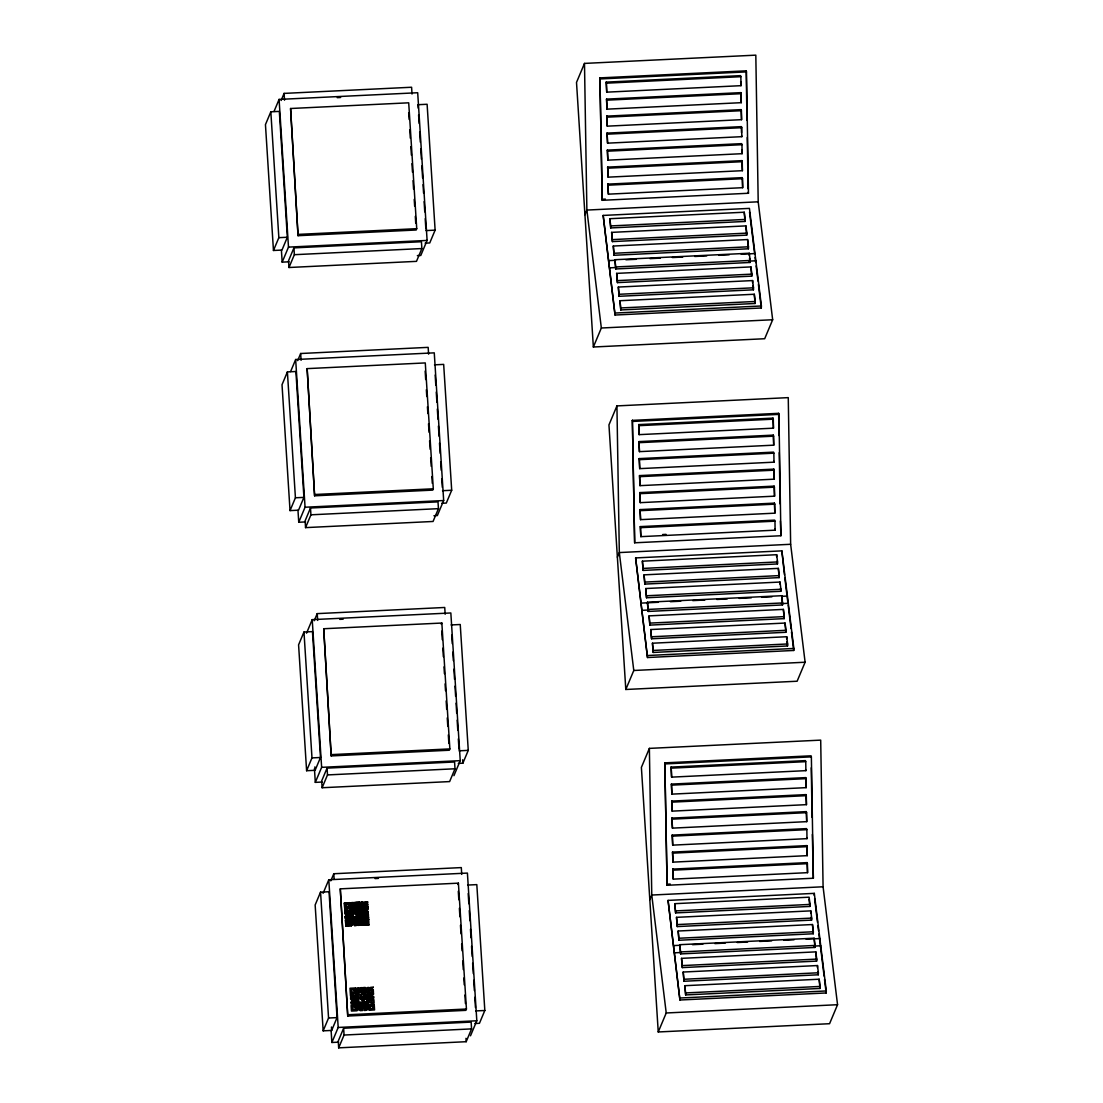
<?xml version="1.0" encoding="UTF-8"?>
<svg xmlns="http://www.w3.org/2000/svg" width="1103" height="1103" viewBox="0 0 1103 1103"><rect width="100%" height="100%" fill="white"/><g stroke="black" fill="none" stroke-linecap="round" stroke-linejoin="round"><path stroke-width="1.5" d="M603.176 215.43L615.047 315.031L761.291 307.985L761.401 305.972L749.433 208.384L603.176 215.43L615.047 315.031M609.945 218.697L610.731 227.935L745.008 221.455L745.118 219.442L744.235 212.217L609.945 218.697L610.731 227.935M611.627 232.375L612.413 241.598L746.69 235.132L746.8 233.119L745.904 225.894L611.627 232.375L612.413 241.598M613.296 246.038L614.081 255.276L748.372 248.795L748.468 246.796L747.586 239.558L613.296 246.038L614.081 255.276M614.978 259.715L615.764 268.953L750.04 262.473L750.15 260.46L749.268 253.235L614.978 259.715L615.764 268.953M616.66 273.379L617.432 282.616L751.722 276.136L751.819 274.137L750.936 266.912L616.66 273.379L617.432 282.616M618.328 287.056L619.114 296.293L753.404 289.813L753.501 287.8L752.618 280.576L618.328 287.056L619.114 296.293M620.01 300.719L620.796 309.957L755.072 303.49L755.183 301.477L754.287 294.253L620.01 300.719L620.796 309.957M635.618 557.925L647.489 657.526L793.733 650.467L793.843 648.467L781.862 550.866L635.618 557.925L647.489 657.526M642.387 561.179L643.173 570.416L777.45 563.95L777.56 561.937L776.677 554.712L642.387 561.179L643.173 570.416M644.069 574.856L644.841 584.094L779.132 577.614L779.228 575.601L778.346 568.376L644.069 574.856L644.841 584.094M645.738 588.533L646.523 597.757L780.814 591.291L780.91 589.278L780.028 582.053L645.738 588.533L646.523 597.757M647.42 602.197L648.206 611.434L782.482 604.954L782.592 602.941L781.696 595.717L647.42 602.197L648.206 611.434M649.088 615.874L649.874 625.111L784.164 618.631L784.261 616.618L783.378 609.394L649.088 615.874L649.874 625.111M650.77 629.537L651.556 638.775L785.832 632.295L785.943 630.296L785.06 623.057L650.77 629.537L651.556 638.775M652.452 643.214L653.238 652.452L787.514 645.972L787.625 643.959L786.729 636.734L652.452 643.214L653.238 652.452M668.06 900.406L679.931 1000.007L826.175 992.962L826.285 990.949L814.304 893.361L668.06 900.406L679.931 1000.007M674.829 903.674L675.615 912.912L809.892 906.432L810.002 904.419L809.119 897.194L674.829 903.674L675.615 912.912M676.511 917.338L677.283 926.575L811.574 920.109L811.67 918.096L810.788 910.871L676.511 917.338L677.283 926.575M678.18 931.015L678.965 940.252L813.256 933.772L813.352 931.759L812.47 924.535L678.18 931.015L678.965 940.252M679.862 944.678L680.648 953.916L814.924 947.449L815.034 945.436L814.138 938.212L679.862 944.678L680.648 953.916M681.53 958.355L682.316 967.593L816.606 961.113L816.703 959.1L815.82 951.875L681.53 958.355L682.316 967.593M683.212 972.033L683.998 981.256L818.274 974.79L818.385 972.777L817.502 965.552L683.212 972.033L683.998 981.256M684.894 985.696L685.666 994.934L819.956 988.453L820.053 986.44L819.171 979.216L684.894 985.696L685.666 994.934M744.235 212.217L745.008 221.455M745.904 225.894L746.69 235.132M747.586 239.558L748.372 248.795M749.158 255.248L749.268 253.235M750.936 266.912L751.722 276.136M752.508 282.589L752.618 280.576M754.287 294.253L755.072 303.49M776.567 556.725L776.677 554.712M778.346 568.376L779.132 577.614M779.918 584.066L780.028 582.053M781.862 550.866L784.454 574.746M781.696 595.717L782.482 604.954M783.378 609.394L784.164 618.631M785.06 623.057L785.832 632.295M786.632 638.747L786.729 636.734M810.691 912.884L810.788 910.871M812.47 924.535L813.256 933.772M814.207 895.36L814.304 893.361M814.138 938.212L814.924 947.449M815.82 951.875L816.606 961.113M817.392 967.565L817.502 965.552M819.171 979.216L819.956 988.453M270.828 111.803L265.451 124.611L273.461 250.478L281.968 250.078L287.345 237.255L279.335 111.389L270.828 111.803L278.852 237.669L273.461 250.478M274.027 111.444L279.087 99.408L417.692 92.735L427.109 240.426L420.781 255.455L417.361 255.62M281.1 100.511L284.091 93.397L411.598 87.247L412.026 94.045M290.572 108.508L298.044 235.697L416.176 230.003L416.727 228.679L408.703 102.813L290.572 108.508L298.044 235.697M289.014 261.811L282.175 262.142L288.49 247.113L279.087 99.408M293.936 247.885L288.545 260.708L288.972 267.505L416.479 261.356L421.87 248.547L421.429 241.736L293.936 247.885L294.363 254.696L288.972 267.505M287.4 371.918L282.023 384.726L290.034 510.606L298.527 510.193L303.918 497.384L295.894 371.504L287.4 371.918L295.425 497.784L290.034 510.606M290.599 371.559L295.659 359.523L434.265 352.85L443.668 500.541L437.353 515.57L433.934 515.735M297.672 360.626L300.664 353.511L428.157 347.362L428.598 354.16M307.144 368.623L314.603 495.812L432.734 490.118L433.3 488.794L425.275 362.928L307.144 368.623L314.603 495.812M305.586 521.926L298.748 522.257L305.062 507.228L295.659 359.523M310.494 508L305.117 520.823L305.545 527.62L433.052 521.471L438.442 508.662L438.001 501.865L310.494 508L310.936 514.811L305.545 527.62M418.161 108.108L417.94 104.702L427.109 104.261L435.12 230.141L429.743 242.95L425.151 243.17M303.973 632.033L298.582 644.841L306.606 770.721L315.1 770.308L320.49 757.499L312.466 631.619L303.973 632.033L311.984 757.899L306.606 770.721M306.537 633.177L312.218 619.638L450.837 612.965L460.241 760.656L453.926 775.685M314.231 620.741L317.223 613.626L444.73 607.477L445.171 614.274M323.717 628.738L331.176 755.927L449.307 750.233L449.859 748.909L441.848 623.043L323.717 628.738L331.176 755.927M584.493 63.409L576.511 82.408L593.359 347.004L764.682 338.731L772.665 319.746L758.202 201.808L755.817 55.15L584.493 63.409L586.879 210.066L601.342 328.005L593.359 347.004M322.159 782.041L315.306 782.372L321.635 767.343L312.218 619.638M327.067 768.129L321.676 780.938L322.117 787.735L449.624 781.586L455.001 768.777L454.574 761.98L327.067 768.129L327.494 774.926L322.117 787.735M434.513 364.831L443.668 364.39L451.692 490.256L446.301 503.065L441.724 503.285M584.935 214.699L586.879 210.066L758.202 201.808M320.546 892.148L315.155 904.956L323.165 1030.836L331.672 1030.423L337.049 1017.614L329.039 891.734L320.546 892.148L328.556 1018.014L323.165 1030.836M323.096 893.292L328.791 879.767L467.41 873.08L476.813 1020.771L470.498 1035.8M330.803 880.856L333.795 873.741L461.302 867.592L461.73 874.389M441.283 624.367L441.848 623.043M340.289 888.853L347.748 1016.042L465.88 1010.348L466.431 1009.024L458.407 883.158L340.289 888.853L347.748 1016.042M344.398 903.15L350.051 902.695L350.327 908.389L344.743 908.665L344.398 903.15L350.051 902.695M345.322 903.715L349.306 903.522L345.322 903.715L345.487 907.838L349.554 907.466L345.487 907.838M346.163 904.46L348.548 904.35L346.163 904.46L346.232 907.011L348.7 906.707L348.548 904.35M344.743 908.665L344.467 902.971M344.798 909.451L347.266 909.148L347.28 910.899L344.894 911.023L344.798 909.451L347.266 909.148M344.894 911.023L344.867 909.272M345.722 910.016L346.507 909.975L345.722 910.016L345.735 911.767L349.003 911.436L345.735 911.767M345.087 914.166C343.157 909.465 348.121 919.268 346.507 909.975M345.791 912.553L344.991 912.595M345.846 913.339L352.298 912.857L352.243 912.071L352.215 913.036L345.846 913.339L345.873 912.374M348.7 906.707L348.479 904.529M347.28 910.899L344.963 910.844M345.294 917.31L347.762 917.02L345.294 917.31L345.322 916.345L346.121 916.303L346.218 917.889L345.391 918.896L347.059 918.634L345.391 918.896M346.011 914.732L347.61 914.663L346.011 914.732L345.997 915.697L350.782 915.476L350.795 914.511L349.21 914.58L349.279 917.131L348.479 917.158L348.507 916.193L351.692 916.041L348.507 916.193M345.997 915.697L350.851 915.297M348.162 910.692L351.347 910.526L348.162 910.692L348.286 914.015L350.754 913.711L350.506 909.782L349.623 910.003L350.506 909.782M351.664 904.377L353.332 904.115L351.664 904.377L351.636 902.626L353.236 902.544L352.408 903.55L353.291 903.329M345.349 918.11L345.473 918.702M346.121 916.303L345.239 916.524M351.002 905.025L355.786 904.791L351.002 905.025L350.975 905.99L352.643 905.728L350.975 905.99M353.636 908.844C343.35 908.086 355.676 911.533 353.539 907.273L352.67 907.493L353.539 907.273M345.501 920.467L351.154 920.012L351.43 925.707L345.846 925.968L345.501 920.467L351.154 920.012M349.003 911.436L348.975 912.402L348.934 911.616M353.208 903.509L353.236 902.544M349.803 911.395L352.988 911.243L349.803 911.395L349.775 912.36L351.443 912.112L351.471 913.863L353.139 913.601L352.422 916.179L353.291 915.959L352.422 916.179M351.126 908.348L352.712 908.279L351.126 908.348L351.016 906.776L353.484 906.487L353.332 904.115M346.425 921.033L350.409 920.84L346.425 921.033L346.59 925.141L350.575 924.962L350.409 920.84M351.292 909.741L353.691 909.63L351.292 909.741L351.278 910.706M354.091 903.288L356.407 903.357L356.421 902.392L354.835 902.475L354.863 904.226L354.063 904.267L354.091 903.288L356.476 903.178M347.859 918.592L348.658 918.551L347.831 919.557L348.658 918.551M348.479 917.158L349.361 916.938L349.21 914.58M354.063 904.267L354.932 904.046L354.835 902.475M353.484 906.487L353.263 904.295M347.266 921.777L349.651 921.667L347.266 921.777L347.335 924.328L349.734 924.204L349.651 921.667M350.754 913.711L350.423 909.961M354.242 905.66L356.627 905.535L354.242 905.66L354.215 906.625L355.083 906.404C354.697 908.886 360.378 906.142 355.138 907.19M345.846 925.968L345.57 920.288M349.43 919.488C347.928 915.642 351.554 922.37 351.843 918.399L352.615 919.337L354.284 919.075L354.311 920.826L351.926 920.95L352.739 919.943C350.506 923.418 356.903 922.163 352.891 922.301M350.782 915.476L350.795 914.511M350.147 916.91L350.947 916.869L350.147 916.91L350.175 918.661L350.975 918.62L350.947 916.869M355.731 904.005L356.531 903.964L355.704 904.97M356.407 903.357L356.421 902.392M347.335 924.328L349.803 924.024M355.083 906.404L355.056 907.369M350.175 918.661L351.057 918.441M351.65 915.256L353.236 915.173L351.65 915.256L351.623 916.221M353.732 910.416C355.676 910.265 352.891 911.202 353.691 909.63M357.22 902.351L359.619 902.24L357.22 902.351L357.248 904.115L358.075 903.109L361.26 902.943L357.992 903.288L358.048 904.074M352.326 914.608L353.112 914.566M353.015 912.994L356.283 912.664L353.015 912.994L352.988 911.243M354.49 909.589L356.076 909.52L354.49 909.589L354.463 910.554M355.111 908.155L355.979 907.934L355.111 908.155L355.304 911.312L356.186 911.092L355.304 911.312M356.572 904.75C358.516 904.598 355.731 905.535 356.531 903.964M351.747 916.827L356.531 916.593L349.334 917.917M352.174 912.25L353.842 911.988L353.87 913.739C355.869 913.739 353.194 910.609 357.027 911.836L357.772 911.009L357.855 913.56L355.511 914.456L355.538 913.491L355.511 914.456M357.248 904.115L358.117 903.895M351.843 918.399L352.643 918.358M353.87 913.739L353.842 911.988M356.834 908.693C355.069 909.685 358.461 907.452 356.627 905.535M358.089 904.86L358.971 904.639L358.144 905.646M351.954 919.971L352.739 919.943M358.916 903.853L364.5 903.578L358.916 903.853L358.889 904.818M351.926 920.95L354.394 920.647M357.579 907.866L358.378 907.824L357.551 908.831L359.22 908.569L357.551 908.831M355.911 908.127C354.242 906.115 358.792 905.163 358.241 907.217L359.123 906.997L358.241 907.217M354.16 918.468C353.25 916.634 355.855 919.364 354.242 918.289M357.027 911.836L356.972 911.05M358.475 909.396C356.338 909.768 359.923 909.699 358.378 907.824M360.64 907.107L359.84 907.135L360.64 907.107L360.612 905.342L359.068 906.211M359.688 904.777L362.156 904.488L359.688 904.777L359.619 902.24M353.539 919.902L357.524 919.709L353.539 919.902L353.842 924.617L352.174 924.879L352.147 923.128L354.546 923.004L354.49 922.218M356.255 913.629L355.456 913.67M360.116 910.113L357.648 910.402L360.116 910.113L360.088 911.078L360.971 910.857L360.088 911.078M359.812 905.384L360.612 905.342M361.205 902.157L362.804 902.089L361.205 902.157L361.177 903.136M354.284 919.075L354.311 920.826M354.918 917.641L354.118 917.682M357.772 911.009L356.903 911.23M358.82 914.911L356.434 915.021L358.82 914.911L358.792 915.876L357.207 915.959L357.248 916.745L358.847 916.662L357.248 916.745M357.055 913.587L357.096 914.373M358.503 911.147L359.371 910.94L358.544 911.947L361.729 911.781L362.556 910.775L362.584 912.539L364.252 912.278L362.584 912.539M359.275 909.355L360.061 909.327L359.275 909.355L359.288 911.119M365.245 902.75C357.372 902.185 366.031 904.874 365.19 901.964L365.989 901.937L366.224 906.831L364.624 906.914L366.224 906.831M355.759 918.385L356.627 918.165L355.759 918.385L355.911 920.757C359.743 923.514 359.137 916.372 359.095 920.591M358.544 911.947L358.572 910.968M357.207 915.959L358.875 915.697M358.599 912.732L360.267 912.471L359.495 914.263L358.696 914.304L358.599 912.732L360.267 912.471M354.546 923.004L354.421 922.398M355.911 920.757L355.842 918.206M356.6 919.144C352.657 917.31 357.634 925.072 354.559 924.769L354.614 925.555L357.082 925.252L354.614 925.555M357.4 919.102C356.779 914.828 357.992 921.556 358.227 918.096L359.026 918.054L358.93 916.483M358.696 914.304L358.668 912.553M363.756 904.405L362.873 904.625L363.756 904.405C362.956 907.355 371.573 903.867 363.797 905.191M354.559 924.769L354.697 925.376M360.915 910.072L361.715 910.03L360.888 911.037M361.536 908.638L364.004 908.348L363.852 905.977L361.467 906.101L361.536 908.638L364.004 908.348M362.308 906.845L363.108 906.804L362.28 907.81L363.149 907.59L362.28 907.81M359.495 914.263L358.778 914.125M361.66 909.244L363.259 909.162L361.66 909.244L361.632 910.209M356.104 923.9C355.194 922.067 357.799 924.797 356.186 923.721M358.227 918.096L359.026 918.054M365.176 902.943L365.19 901.964M360.364 914.042L362.763 913.932L360.364 914.042L360.336 915.007L361.219 914.787L360.336 915.007M361.067 912.429L361.867 912.388L361.067 912.429L361.136 914.98M361.756 910.816L362.556 910.775M363.852 905.977L363.921 908.527M367.74 904.212L364.473 904.557L367.74 904.212L367.809 906.763L367.009 906.79L366.913 905.218M358.323 919.668L361.522 919.516L358.323 919.668L358.447 922.99L357.648 923.032L357.455 919.888M359.716 916.441L360.516 916.4L359.716 916.441L359.192 922.177L360.074 921.956L359.192 922.177M365.989 901.937L365.121 902.144M357.648 923.032L357.524 919.709M367.285 909.768L363.232 910.14L367.285 909.768L366.472 910.775L367.34 910.554M366.72 902.075L367.589 901.854L367.561 902.819L366.72 902.075L367.589 901.854M361.26 915.573L362.06 915.545L361.232 916.552L362.115 916.331L361.232 916.552M365.741 910.623C359.647 910.513 368.278 912.278 365.603 908.265L364.721 908.486L365.603 908.265M366.348 907.438L364.679 907.7L366.348 907.438L367.12 908.376L367.933 907.369L367.961 909.12L364.776 909.272L364.803 908.307M359.151 921.391L359.95 921.35M360.612 917.986L362.211 917.903L360.612 917.986L360.695 920.522L361.563 920.302L360.695 920.522M366.761 902.861L366.789 901.896M366.541 910.582L366.513 911.561L363.411 911.533M358.572 923.597L360.971 923.487L358.572 923.597L358.599 925.362L360.267 925.1L358.599 925.362M364.776 909.272L367.961 909.12M359.344 924.535C359.619 920.605 358.475 925.417 360.226 924.314L360.198 925.279M367.561 902.819L366.844 902.681M364.348 913.849L363.48 914.07L364.348 913.849L364.252 912.278M360.819 921.129L361.619 921.088L360.819 921.129L360.846 922.88L362.515 922.618L361.687 923.625L362.487 923.597M363.604 914.677L366.003 914.566L363.604 914.677L363.632 916.428L365.245 915.393L366.168 918.675L368.595 917.599L367.837 918.413M366.32 908.403L367.189 908.183M367.009 906.79L366.996 905.039M367.12 908.376L367.147 907.397M363.632 916.428L364.5 916.207M367.809 906.763L367.092 906.611M361.591 922.053L362.46 921.832L361.591 922.053L361.619 921.088M363.687 917.213C359.743 915.559 363.149 920.26 358.999 919.02M364.431 916.4L364.459 915.421M365.851 912.195L365.824 913.174L365.851 912.195L368.209 913.05L368.195 911.299L367.313 911.519L367.464 913.877L366.665 913.918L367.547 913.698L367.313 911.519M367.933 907.369L367.065 907.576M363.108 919.433L368.692 919.171L363.108 919.433L363.383 925.127L369.036 924.672L363.383 925.127M363.728 917.999L366.996 917.668L363.728 917.999L363.756 917.034M360.998 925.238L361.867 925.017L360.998 925.238L360.971 923.487M365.245 915.393L364.376 915.6M366.651 912.167L365.769 912.388M363.962 920.192L367.947 919.999L363.962 920.192L364.128 924.3L368.195 923.928L367.947 919.999M366.044 915.352C369.726 914.704 365.3 916.676 366.003 914.566M368.388 914.442L366.72 914.704L368.388 914.442L368.512 917.779M366.155 916.924L366.168 918.675M364.735 921.115L367.202 920.826L367.271 923.363L364.872 923.473L364.735 921.115L367.202 920.826M364.872 923.473L364.803 920.936M367.644 915.269L367.671 917.02L367.561 915.449M367.271 923.363L364.955 923.294M368.195 923.928L367.864 920.178M338.718 1042.156L331.879 1042.487L338.194 1027.458L328.791 879.767M343.64 1028.244L338.249 1041.053L338.676 1047.85L466.183 1041.701L471.574 1028.892L471.146 1022.095L343.64 1028.244L344.067 1035.041L338.676 1047.85M458.296 763.4L462.874 763.179L468.265 750.371L460.241 624.505L451.086 624.946M616.935 405.904L608.953 424.889L625.801 689.485L797.124 681.227L805.107 662.227L790.644 544.289L788.259 397.631L616.935 405.904L619.321 552.562L633.784 670.486L625.801 689.485M457.855 884.482L458.407 883.158M617.377 557.194L619.321 552.562L790.644 544.289M467.644 885.061L476.813 884.62L484.824 1010.486L479.447 1023.294L474.855 1023.515M649.377 748.385L641.394 767.385L658.243 1031.967L829.566 1023.708L837.549 1004.709L823.086 886.784L820.701 740.127L649.377 748.385L651.763 895.043L666.226 1012.981L658.243 1031.967M649.819 899.676L651.763 895.043L823.086 886.784M599.935 77.886L746.193 70.84L746.483 71.888L748.468 193.259L602.21 200.305L599.935 77.886L602.21 200.305M600.239 78.947L746.483 71.888M606.278 82.118L740.568 75.638L740.858 76.7L741.009 85.676L606.719 92.156L606.278 82.118L606.719 92.156M606.581 83.166L740.858 76.7M337.228 97.657L340.62 97.491M606.553 99.118L740.844 92.638L741.133 93.7L741.285 102.676L606.995 109.156L606.553 99.118L606.995 109.156M606.857 100.166L741.133 93.7M606.829 116.118L741.119 109.638L741.409 110.7L741.561 119.675L607.27 126.156L606.829 116.118L607.27 126.156M607.133 117.166L741.409 110.7M607.105 133.118L741.395 126.638L741.685 127.7L741.836 136.675L607.56 143.156L607.105 133.118L607.56 143.156M607.408 134.166L741.685 127.7M607.381 150.118L741.671 143.638L741.974 144.7L742.112 153.689L607.836 160.156L607.381 150.118L607.836 160.156M607.684 151.18L741.974 144.7M607.656 167.118L741.947 160.638L742.25 161.7L742.388 170.689L608.111 177.156L607.656 167.118L608.111 177.156M607.96 168.18L742.25 161.7M607.932 184.118L742.222 177.638L742.526 178.7L742.664 187.689L608.387 194.156L607.932 184.118L608.387 194.156M608.236 185.18L742.526 178.7M601.921 199.257L605.354 199.091M298.596 234.374L416.727 228.679M278.852 237.669L287.345 237.255M425.965 230.582L435.12 230.141M610.828 225.922L745.118 219.442M288.49 247.113L427.109 240.426M294.363 254.696L421.87 248.547M612.51 239.599L746.8 233.119M614.192 253.263L748.468 246.796M608.718 260.625L615.598 260.28M625.925 259.784L636.252 259.288M650.012 258.626L660.339 258.13M672.389 257.55L682.702 257.054M694.752 256.475L706.789 255.896M718.839 255.303L729.166 254.807M741.202 254.228L754.976 253.566M615.86 266.94L750.15 260.46M609.614 267.85L616.494 267.519M748.978 261.121L755.858 260.791M617.542 280.603L751.819 274.137M619.21 294.28L753.501 287.8M620.892 307.944L755.183 301.477M615.157 313.031L761.401 305.972M601.342 328.005L772.665 319.746M632.377 420.381L778.635 413.322L778.925 414.383L780.91 535.741L634.652 542.8L632.377 420.381L634.652 542.8M632.681 421.429L778.925 414.383M638.72 424.6L772.996 418.12L773.3 419.181L773.451 428.171L639.161 434.637L638.72 424.6L639.161 434.637M639.023 425.661L773.3 419.181M638.995 441.6L773.286 435.12L773.575 436.181L773.727 445.171L639.437 451.637L638.995 441.6L639.437 451.637M639.299 442.661L773.575 436.181M639.271 458.6L773.561 452.133L773.851 453.181L774.003 462.171L639.712 468.637L639.271 458.6L639.712 468.637M639.575 459.661L773.851 453.181M639.547 475.6L773.837 469.133L774.127 470.181L774.278 479.171L639.988 485.651L639.547 475.6L639.988 485.651M639.85 476.661L774.127 470.181M315.168 494.489L433.3 488.794M295.425 497.784L303.918 497.384M442.537 490.697L451.692 490.256M305.062 507.228L443.668 500.541M639.823 492.6L774.113 486.133L774.403 487.181L774.554 496.171L640.278 502.651L639.823 492.6L640.278 502.651M640.126 493.661L774.403 487.181M310.936 514.811L438.442 508.662M640.098 509.6L774.389 503.133L774.692 504.181L774.83 513.171L640.553 519.651L640.098 509.6L640.553 519.651M640.402 510.661L774.692 504.181M640.374 526.614L774.664 520.133L774.968 521.181L775.106 530.171L640.829 536.651L640.374 526.614L640.829 536.651M640.678 527.661L774.968 521.181M662.627 534.528L666.019 534.362M643.27 568.403L777.56 561.937M644.952 582.081L779.228 575.601M646.634 595.758L780.91 589.278M641.16 603.107L658.367 602.279M670.417 601.7L680.73 601.204M692.781 600.611L704.817 600.032M716.867 599.453L727.194 598.957M739.231 598.377L751.281 597.798M761.608 597.302L771.921 596.806M782.248 596.309L787.404 596.047M339.765 619.362L343.157 619.197M648.302 609.421L782.592 602.941M642.043 610.331L648.936 610M781.42 603.617L788.3 603.286M649.984 623.098L784.261 616.618M651.652 636.762L785.943 630.296M653.334 650.439L787.625 643.959M647.585 655.513L793.843 648.467M633.784 670.486L805.107 662.227M331.727 754.604L449.859 748.909M311.984 757.899L320.49 757.499M459.096 750.812L468.265 750.371M321.635 767.343L460.241 760.656M327.494 774.926L455.001 768.777M664.819 762.862L811.077 755.817L811.367 756.865L813.352 878.236L667.094 885.282L664.819 762.862L667.094 885.282M665.123 763.924L811.367 756.865M671.162 767.081L805.438 760.615L805.741 761.663L805.893 770.652L671.603 777.132L671.162 767.081L671.603 777.132M671.451 768.143L805.741 761.663M671.437 784.095L805.728 777.615L806.017 778.663L806.169 787.652L671.879 794.132L671.437 784.095L671.879 794.132M671.741 785.143L806.017 778.663M671.713 801.095L806.003 794.615L806.293 795.677L806.445 804.652L672.154 811.132L671.713 801.095L672.154 811.132M672.017 802.143L806.293 795.677M671.989 818.095L806.279 811.615L806.569 812.677L806.72 821.652L672.43 828.132L671.989 818.095L672.43 828.132M672.292 819.143L806.569 812.677M672.265 835.095L806.555 828.615L806.845 829.677L806.996 838.652L672.706 845.132L672.265 835.095L672.706 845.132M672.568 836.143L806.845 829.677M672.54 852.095L806.831 845.615L807.12 846.677L807.272 855.652L672.995 862.132L672.54 852.095L672.995 862.132M672.844 853.143L807.12 846.677M375.034 878.581L378.426 878.415M672.816 869.095L807.106 862.615L807.41 863.677L807.548 872.666L673.271 879.132L672.816 869.095L673.271 879.132M673.12 870.157L807.41 863.677M666.805 884.234L670.238 884.068M351.567 902.805L353.167 902.723M354.752 902.654L356.352 902.571M344.825 908.472L350.396 908.21M349.058 912.222L347.459 912.291L347.542 914.842M365.893 912.994L363.507 913.105L363.48 914.07M355.58 914.277L357.179 914.194M349.127 914.759L350.726 914.69M357.303 917.531L360.488 917.379L360.516 916.4M367.74 916.841L366.927 917.848M355.979 920.564L359.178 920.412M356.062 923.114L356.931 922.894L356.683 918.964M359.247 922.963L360.074 921.956M345.928 925.789L351.499 925.527M675.712 910.899L810.002 904.419M677.394 924.562L811.67 918.096M679.062 938.239L813.352 931.759M673.602 945.588L680.482 945.257M692.532 944.678L702.859 944.182M714.896 943.603L725.222 943.106M737.259 942.527L747.586 942.031M759.636 941.438L771.673 940.859M783.723 940.28L794.036 939.784M806.086 939.205L819.846 938.543M680.744 951.917L815.034 945.436M674.484 952.813L681.378 952.482M813.849 946.098L820.742 945.767M682.426 965.58L816.703 959.1M684.094 979.257L818.385 972.777M685.776 992.921L820.053 986.44M680.027 998.008L826.285 990.949M348.3 1014.732L466.431 1009.024M328.556 1018.014L337.049 1017.614M475.669 1010.927L484.824 1010.486M338.194 1027.458L476.813 1020.771M666.226 1012.981L837.549 1004.709M344.067 1035.041L471.574 1028.892M741.009 85.676L740.664 81.622M741.285 102.676L740.844 92.638M741.561 119.675L741.119 109.638M741.533 135.628L741.836 136.675M742.112 153.689L741.767 149.636M742.388 170.689L741.947 160.638M748.165 192.198L748.468 193.259M742.664 187.689L742.222 177.638M773.451 428.171L772.996 418.12M773.727 445.171L773.286 435.12M773.699 461.109L774.003 462.171M774.278 479.171L773.837 469.133M774.554 496.171L774.113 486.133M774.83 513.171L774.389 503.133M780.91 535.741L780.386 521.016M774.816 529.123L775.106 530.171M805.59 769.604L805.893 770.652M806.169 787.652L805.728 777.615M806.445 804.652L806.003 794.615M806.72 821.652L806.279 811.615M806.693 837.604L806.996 838.652M807.272 855.652L806.831 845.615M813.352 878.236L812.346 834.447M807.548 872.666L807.106 862.615M749.53 212.079L754.686 254.145M755.1 257.509L755.72 262.555M756.134 265.92L757.995 281.058M758.409 284.422L761.291 307.985M749.516 258.13L750.04 262.473M752.866 285.484L753.404 289.813M784.867 578.124L787.749 601.673M788.162 605.037L791.058 628.6M791.471 631.964L793.733 650.467M777.105 561.055L777.45 563.95M780.455 588.395L780.814 591.291M786.99 641.643L787.514 645.972M814.621 898.724L817.502 922.287M817.916 925.651L818.536 930.698M818.95 934.062L824.106 976.127M824.52 979.492L826.175 992.962M809.009 899.207L809.892 906.432M811.215 917.213L811.574 920.109M817.93 971.895L818.274 974.79M462.653 759.774L462.874 763.179M418.589 114.919L419.14 123.426M419.678 131.919L420.326 142.135M420.767 148.933L421.415 159.135M421.842 165.946L422.601 177.845M423.042 184.656L423.58 193.163M424.117 201.656L424.765 211.873M425.206 218.67L425.855 228.872M435.161 375.034L435.809 385.237M436.25 392.034L436.898 402.25M437.326 409.048L437.974 419.25M438.415 426.061L439.063 436.264M439.49 443.061L440.152 453.278M440.69 461.771L441.228 470.278M441.765 478.785L442.317 487.292M451.734 635.149L452.271 643.656M452.809 652.149L453.361 660.656M453.898 669.163L454.546 679.365M454.987 686.176L455.636 696.379M456.063 703.19L456.711 713.393M457.152 720.19L457.8 730.393M458.338 738.9L458.986 749.102M468.196 893.568L468.844 903.771M469.271 910.568L469.919 920.771M470.471 929.277L471.009 937.784M471.546 946.291L472.194 956.494M472.635 963.305L473.284 973.508M473.711 980.305L474.373 990.508M474.8 997.319L475.448 1007.522M408.689 112.644L409.13 119.441M409.778 129.644L410.316 138.151M410.854 146.658L411.405 155.165M411.943 163.671L412.481 172.178M413.032 180.671L413.57 189.178M414.218 199.381L414.659 206.192M415.307 216.395L415.734 223.206M425.151 371.049L425.689 379.556M426.351 389.759L426.778 396.57M427.426 406.773L427.867 413.584M428.515 423.786L429.053 432.293M429.591 440.786L430.142 449.293M430.68 457.8L431.218 466.307M431.866 476.51L432.307 483.321M441.724 631.164L442.262 639.671M442.799 648.178L443.351 656.685M443.999 666.888L444.426 673.699M445.074 683.901L445.515 690.699M446.163 700.915L446.701 709.408M447.253 717.915L447.79 726.422M448.328 734.929L448.866 743.436M458.296 891.293L458.834 899.786M459.372 908.293L459.91 916.8M460.461 925.307L460.999 933.814M461.647 944.016L462.088 950.814M462.736 961.03L463.274 969.523M463.811 978.03L464.253 984.841M464.901 995.044L465.438 1003.551M465.976 1038.295L466.183 1041.701M368.692 919.171L368.967 924.852M367.216 909.947L367.271 910.733M366.748 913.739L366.72 914.704M365.52 908.445L365.672 910.802M365.92 914.745L365.975 915.531M364.5 903.578L364.473 904.557M364.693 906.735L364.679 907.7M363.673 904.584L363.728 905.37M364.183 912.457L364.28 914.029M362.804 902.089L362.873 904.625M363.108 906.804L363.08 907.769M363.259 909.162L363.232 910.14M363.356 910.747L363.328 911.712M362.06 902.916L362.087 904.667M362.763 913.932L362.391 922.011M361.867 912.388L361.991 915.724M362.115 916.331L362.142 918.082M361.522 919.516L361.494 920.481M361.77 923.445L361.784 925.21M359.923 906.956L359.992 909.506M359.013 905.425L358.999 906.39M359.123 906.997L359.137 908.748M358.172 904.681L358.227 905.466M358.268 906.252L358.323 907.038M359.22 921.198L359.275 921.984M358.296 908.003L358.392 909.575M358.751 915.09L358.792 915.876M358.847 916.662L358.944 918.234M357.372 904.708L357.455 907.259M357.675 909.437L357.648 910.402M357.275 915.766L357.331 916.565M356.448 904.143L356.503 904.929M356.545 905.715L356.752 908.872M356.035 908.72L356.007 909.699M356.186 911.092L356.2 912.843M356.338 913.449L356.352 915.2M356.531 916.593L356.559 918.358M356.986 923.68L357.014 925.431M355.18 907.976L355.387 911.133M354.987 917.462L354.959 918.427M353.456 907.452L353.567 909.024M353.608 909.81L353.663 910.595M352.491 903.371L352.56 905.908M352.739 907.3L352.712 908.279M353.236 915.173L353.222 916.138M351.636 902.626L351.747 904.198M352.395 914.428L352.491 916M352.574 918.551L352.615 919.337M352.67 920.123L352.822 922.48M349.968 902.874L350.327 908.389M350.878 917.048L350.975 918.62M351.071 920.192L351.43 925.707M349.306 903.522L349.472 907.645M349.651 909.037L349.623 910.003M349.582 921.846L349.734 924.204M347.762 917.02L346.99 918.813M345.322 916.345L345.377 917.131M284.091 93.397L284.519 100.194M300.664 353.511L301.091 360.309M317.223 613.626L317.664 620.424M333.795 873.741L334.112 878.843M314.879 766.902L315.1 770.308M331.452 1027.017L331.672 1030.423M281.403 250.119L282.175 262.142M297.975 510.234L298.748 522.257M314.438 768.639L315.306 782.372M331.107 1030.464L331.879 1042.487M811.27 767.771L812.07 817.351M778.635 413.322L778.994 435.547M779.269 452.644L780.111 503.919M746.193 70.84L746.993 120.406M747.269 137.503L748.11 188.778M741.395 126.638L741.492 132.636M355.566 987.971L349.996 988.233L350.34 993.748L355.924 993.472L355.566 987.971M358.765 987.805L357.165 987.888L357.262 989.46L358.861 989.391L359.013 991.749L356.614 991.859L356.724 993.431L359.054 992.535L359.164 994.106L355.18 994.299L356.269 998.987L353.884 999.097L353.677 995.954L359.206 994.892L360.061 995.637L362.349 993.955L362.142 990.811L359.757 990.921L359.812 991.707L363.039 992.342L362.046 989.226L356.517 990.287L356.572 991.073L358.158 991.004L358.765 987.805M361.949 987.654L360.35 987.736L360.447 989.308L359.661 989.35L361.949 987.654M365.134 987.502L362.749 987.626L362.846 989.198L368.319 987.35L368.471 989.708L372.511 990.301L372.607 991.887L373.407 991.845L373.255 989.488L370.07 989.639L370.015 988.853L363.687 989.942L364.597 991.473L366.141 990.618L366.237 992.19L365.438 992.231L365.589 994.589L364.142 997.029L368.085 996.05L368.181 997.622L369.781 997.539L369.877 999.111L369.022 998.367L371.421 998.256L371.366 997.47L373.807 998.132L373.71 996.56L372.262 999.001L372.318 999.787L373.917 999.718L374.11 1002.861L371.766 1003.758L370.773 1000.655L369.229 1001.51L369.133 999.938L371.518 999.828L371.573 1000.614L373.159 1000.531L372.511 1002.93L366.885 1002.42L366.982 1003.992L364.597 1004.102L364.693 1005.688L361.508 1005.839L362.046 1001.869L354.932 1002.999L355.028 1004.571L357.413 1004.461L357.372 1003.661L359.812 1004.337L359.909 1005.908L357.524 1006.033L357.469 1005.247L358.268 1005.205L358.42 1007.563L360.005 1007.48L360.061 1008.28L357.675 1008.39L357.772 1009.962L359.371 1009.893L359.068 1005.164L363.052 1004.971L363.245 1008.114L364.045 1008.087L363.852 1004.93L367.037 1004.778L367.092 1005.564L366.293 1005.605L366.141 1003.247L367.74 1003.165L366.789 1000.848L367.589 1000.807L367.382 997.663L366.582 997.691L366.734 1000.063L365.893 999.304L368.278 999.194L367.988 1007.108L366.334 1006.391L366.444 1007.963L368.03 1007.894L368.085 1008.68L366.596 1010.334L366.486 1008.749L364.1 1008.873L364.197 1010.445L365.796 1010.362L364.748 1006.474L365.548 1006.432L365.245 1001.703L366.086 1002.462L362.901 1002.613L362.997 1004.185L364.541 1003.316L364.445 1001.745L362.846 1001.827L364.348 1000.173L361.949 1000.283L361.853 998.711L361.053 998.753L361.108 999.539L362.694 999.47L363.301 996.271L360.157 997.222L360.254 998.794L359.454 998.835L359.357 997.25L351.443 998.422L350.589 997.677L350.685 999.249L352.284 999.18L352.036 995.237L351.237 995.278L351.333 996.85L354.532 996.698L354.573 997.484L352.988 997.567L353.139 999.925L351.54 1000.007L351.581 1000.793L356.366 1000.559L356.324 999.773L354.725 999.842L354.876 1002.213L354.077 1002.241L354.035 1001.455L357.22 1001.303L357.165 1000.518L358.765 1000.449L358.82 1001.234L358.02 1001.262L357.91 999.69L358.668 998.863L357.069 998.946L356.972 997.374L355.373 997.443L355.318 996.657L358.516 996.505L358.613 998.077L361.798 997.925L361.701 996.354L360.902 996.395L361.398 991.625L364.638 992.259L364.735 993.844L363.149 993.913L363.094 993.127L363.893 993.086L363.99 994.658L363.245 995.485L366.486 996.119L367.189 994.506L368.774 994.437L368.829 995.223L372.814 995.03L372.111 996.643L368.926 996.795L368.871 996.009L371.27 995.899L371.118 993.527L370.318 993.569L370.374 994.355L373.559 994.203L373.462 992.631L372.717 993.458L370.277 992.783L370.222 991.997L371.821 991.914L371.518 987.199L367.575 988.178L367.685 989.749L365.286 989.86L365.134 987.502M373.104 987.116L372.359 987.943L373.104 987.116M354.821 988.784L350.837 988.977L351.085 992.921L355.069 992.728L354.821 988.784M354.077 989.612L351.678 989.736L351.829 992.093L354.228 991.983L354.077 989.612M369.367 991.252L366.982 991.363L367.134 993.72L369.519 993.61L369.367 991.252M368.623 992.066L367.878 992.893L368.623 992.066M352.781 994.41L350.396 994.534L350.492 996.106L352.877 995.995L352.781 994.41M365.782 997.732L364.197 997.815L364.293 999.387L365.782 997.732M351.636 1001.579L350.892 1002.406L353.277 1002.282L352.588 1003.895L350.988 1003.978L351.636 1001.579M356.476 1002.131L355.676 1002.172L355.773 1003.744L356.572 1003.702L356.476 1002.131M360.502 1002.724L359.757 1003.551L360.502 1002.724M354.187 1003.827L353.429 1004.64L354.187 1003.827M362.198 1004.226L360.612 1004.295L360.957 1009.81L360.212 1010.638L362.597 1010.513L362.501 1008.942L361.701 1008.983L362.198 1004.226M356.669 1005.274L351.085 1005.55L351.443 1011.051L357.027 1010.789L356.669 1005.274M374.207 1004.433L368.636 1004.709L368.981 1010.21L374.565 1009.948L374.207 1004.433M355.924 1006.101L351.94 1006.294L352.188 1010.238L356.172 1010.045L355.924 1006.101M373.462 1005.26L369.477 1005.453L369.726 1009.383L373.71 1009.19L373.462 1005.26M355.18 1006.929L352.781 1007.039L352.932 1009.41L355.331 1009.286L355.18 1006.929M372.717 1006.088L370.332 1006.198L370.47 1008.556L372.869 1008.445L372.717 1006.088"/></g></svg>
